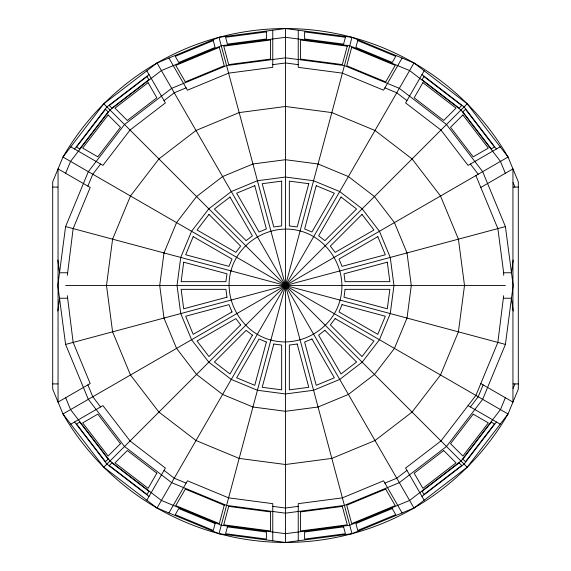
<?xml version="1.0" encoding="UTF-8"?>
<svg xmlns="http://www.w3.org/2000/svg" width="571" height="571" viewBox="0 0 571 571"><rect width="100%" height="100%" fill="white"/><g stroke="black" fill="none" stroke-linecap="round" stroke-linejoin="round"><path stroke-width="0.86" d="M67.335 295.692L73.145 342.4L90.197 383.555L58.056 402.105L58.056 168.895L90.197 187.445L73.145 228.6L67.335 275.308M480.803 187.445L512.944 168.895L512.944 402.105L480.803 383.555M65.594 226.573L57.835 285.5L65.594 344.427L88.334 399.329L124.514 446.486L171.671 482.666L226.573 505.406L285.5 513.165L344.427 505.406L399.329 482.666L446.486 446.486L482.666 399.329L505.406 344.427L513.165 285.5L505.406 226.573L482.666 171.671L446.486 124.514L399.329 88.334L344.427 65.594L285.5 57.835L226.573 65.594L171.671 88.334L124.514 124.514L88.334 171.671L65.594 226.573L505.406 344.427M57.835 310.974L59.512 298.24L67.335 298.24M503.665 295.692L497.855 342.4L475.893 395.425L440.955 440.955L405.617 468.07L424.167 500.203M513.165 260.026L511.488 272.76L503.665 272.76L497.855 228.6L475.893 175.575M219 533.692L352 37.308L285.5 28.55L219 37.308L157.025 62.974L103.808 103.808L62.974 157.025L52.696 181.835L52.696 389.165L62.974 413.975L103.808 467.192L157.025 508.026L219 533.692L285.5 542.45L352 533.692L413.975 508.026L467.192 467.192L508.026 413.975L518.304 389.165L518.304 181.835L508.026 157.025L467.192 103.808L413.975 62.974L352 37.308M65.644 173.27L70.554 161.4L110.003 110.003L161.4 70.554L221.262 45.766L285.5 37.308L349.738 45.766L409.6 70.554L460.997 110.003L500.446 161.4L505.356 173.27M87.87 186.11L92.787 174.241L100.61 164.048M483.13 384.89L478.212 396.759L470.39 406.952M505.356 397.73L500.446 409.6L460.997 460.997L409.6 500.446L349.738 525.234L285.5 533.692L221.262 525.234L161.4 500.446L110.003 460.997L70.554 409.6L65.644 397.73M513.108 388.387L514.963 383.912M146.833 500.203L165.383 468.07L130.045 440.955L102.93 405.617L70.797 424.167M402.105 58.056L383.555 90.197L342.4 73.145L298.24 67.335L298.24 30.227M157.025 508.026L413.975 62.974M168.895 512.944L187.445 480.803L228.6 497.855L272.76 503.665L272.76 540.773M424.167 70.797L405.617 102.93L440.955 130.045L468.07 165.383L500.203 146.833M74.587 149.024L106.905 106.905L149.024 74.587M496.413 421.976L464.095 464.095L421.976 496.413M103.808 467.192L467.192 103.808M164.048 100.61L174.241 92.787L186.11 87.87M406.952 470.39L396.759 478.212L384.89 483.13M65.594 344.427L505.406 226.573M272.76 64.651L285.5 62.974L298.24 64.651M298.24 506.349L285.5 508.026L272.76 506.349M52.696 187.088L57.835 187.088M513.165 187.088L518.304 187.088M67.335 272.76L59.512 272.76L57.835 260.026M65.658 285.5L505.342 285.5M503.665 298.24L511.488 298.24L513.165 310.974M52.696 383.912L57.835 383.912M513.165 383.912L518.304 383.912M384.89 87.87L396.759 92.787L406.952 100.61M186.11 483.13L174.241 478.212L164.048 470.39M70.797 146.833L102.93 165.383L130.045 130.045L165.383 102.93L146.833 70.797M468.07 405.617L500.203 424.167M421.976 74.587L464.095 106.905L496.413 149.024M149.024 496.413L106.905 464.095L74.587 421.976M103.808 103.808L467.192 467.192M470.39 164.048L478.212 174.241M100.61 406.952L92.787 396.759L87.87 384.89M168.895 58.056L187.445 90.197L228.6 73.145L272.76 67.335L272.76 30.227M157.025 62.974L413.975 508.026M402.105 512.944L383.555 480.803L342.4 497.855L298.24 503.665L298.24 540.773M513.108 182.613L514.963 187.088M219 37.308L352 533.692M503.665 272.76L503.665 275.308M285.5 28.55L285.5 542.45M112.594 239.17L106.491 285.5L112.594 331.83L130.474 375.004L158.924 412.076L195.996 440.527L239.17 458.406L285.5 464.508L331.83 458.406L375.004 440.527L412.076 412.076L440.527 375.004L458.406 331.83L464.508 285.5L458.406 239.17L440.527 195.996L412.076 158.924L375.004 130.474L331.83 112.594L285.5 106.491L239.17 112.594L195.996 130.474L158.924 158.924L130.474 195.996L112.594 239.17M163.991 252.946L159.709 285.5L163.991 318.054L176.56 348.396L196.552 374.448L222.604 394.44L252.946 407.009L285.5 411.291L318.054 407.009L348.396 394.44L374.448 374.448L394.44 348.396L407.009 318.054L411.291 285.5L407.009 252.946L394.44 222.604L374.448 196.552L348.396 176.56L318.054 163.991L285.5 159.709L252.946 163.991L222.604 176.56L196.552 196.552L176.56 222.604L163.991 252.946M180.736 257.428L177.039 285.5L180.736 313.572L191.57 339.731L208.808 362.192L231.269 379.43L257.428 390.264L285.5 393.961L313.572 390.264L339.731 379.43L362.192 362.192L379.43 339.731L390.264 313.572L393.961 285.5L390.264 257.428L379.43 231.269L362.192 208.808L339.731 191.57L313.572 180.736L285.5 177.039L257.428 180.736L231.269 191.57L208.808 208.808L191.57 231.269L180.736 257.428M183.698 262.21L181.143 281.653L225.938 281.653L226.972 273.802L183.698 262.21M230.948 270.882C222.947 300.032 241.64 332.408 270.882 340.052C300.032 348.053 332.408 329.36 340.052 300.118C348.053 270.968 329.36 238.592 300.118 230.948C270.968 222.947 238.592 241.64 230.948 270.882M345.062 289.347L344.027 297.198L387.302 308.79L389.857 289.347L345.062 289.347M215.11 523.586L213.276 530.423L175.247 514.671L178.787 508.547L215.11 523.586M345.419 37.279L343.585 44.117L304.607 38.985L304.607 31.905L345.419 37.279M266.364 342.036L254.773 385.311L236.651 377.802L259.056 339.01L266.364 342.036M308.79 183.698L297.198 226.972L289.347 225.938L289.347 181.143L308.79 183.698M224.246 505.221L219.314 523.65L175.775 505.613L185.311 489.097L224.246 505.221M347.254 46.165L342.315 64.587L300.532 59.084L300.532 40.013L347.254 46.165M228.685 506.413L223.746 524.835L270.468 530.987L270.468 511.916L228.685 506.413M351.686 47.35L346.754 65.779L385.689 81.903L395.225 65.387L351.686 47.35M273.802 344.027L262.21 387.302L281.653 389.857L281.653 345.062L273.802 344.027M316.227 185.689L304.636 228.964L311.944 231.99L334.349 193.198L316.227 185.689M227.415 526.883L225.581 533.721L266.393 539.095L266.393 532.015L227.415 526.883M357.724 40.577L355.89 47.414L392.213 62.453L395.753 56.329L357.724 40.577M193.198 236.651L185.689 254.773L228.964 266.364L231.99 259.056L193.198 236.651M342.036 304.636L339.01 311.944L377.802 334.349L385.311 316.227L342.036 304.636M156.832 473.195L148.103 488.319L114.964 462.888L127.304 450.54L156.832 473.195M148.895 491.281L147.054 494.465L109.297 465.486L111.895 462.888L148.895 491.281M252.389 335.156L229.985 373.955L214.425 362.014L246.108 330.338L252.389 335.156M341.015 197.045L318.611 235.844L324.892 240.662L356.575 208.986L341.015 197.045M423.946 76.535L422.105 79.719L459.105 108.112L461.703 105.514L423.946 76.535M422.897 82.681L414.168 97.805L443.696 120.46L456.036 108.112L422.897 82.681M105.514 109.297L76.535 147.054L79.719 148.895L108.112 111.895L105.514 109.297M108.112 114.964L82.681 148.103L97.805 156.832L120.46 127.304L108.112 114.964M208.986 214.425L197.045 229.985L235.844 252.389L240.662 246.108L208.986 214.425M335.156 318.611L330.338 324.892L362.014 356.575L373.955 341.015L335.156 318.611M473.195 414.168L450.54 443.696L462.888 456.036L488.319 422.897L473.195 414.168M491.281 422.105L462.888 459.105L465.486 461.703L494.465 423.946L491.281 422.105M120.46 443.696L108.112 456.036L82.681 422.897L97.805 414.168L120.46 443.696M240.662 324.892L208.986 356.575L197.045 341.015L235.844 318.611L240.662 324.892M108.112 459.105L105.514 461.703L76.535 423.946L79.719 422.105L108.112 459.105M465.486 109.297L462.888 111.895L491.281 148.895L494.465 147.054L465.486 109.297M362.014 214.425L330.338 246.108L335.156 252.389L373.955 229.985L362.014 214.425M462.888 114.964L450.54 127.304L473.195 156.832L488.319 148.103L462.888 114.964M147.054 76.535L109.297 105.514L111.895 108.112L148.895 79.719L147.054 76.535M148.103 82.681L114.964 108.112L127.304 120.46L156.832 97.805L148.103 82.681M229.985 197.045L214.425 208.986L246.108 240.662L252.389 235.844L229.985 197.045M324.892 330.338L318.611 335.156L341.015 373.955L356.575 362.014L324.892 330.338M443.696 450.54L414.168 473.195L422.897 488.319L456.036 462.888L443.696 450.54M459.105 462.888L422.105 491.281L423.946 494.465L461.703 465.486L459.105 462.888M231.99 311.944L193.198 334.349L185.689 316.227L228.964 304.636L231.99 311.944M508.026 157.025L62.974 413.975A256.95 256.95 0 0 0 508.026 413.975L62.974 157.025A256.95 256.95 0 0 1 508.026 157.025M377.802 236.651L339.01 259.056L342.036 266.364L385.311 254.773L377.802 236.651M213.276 40.577L175.247 56.329L178.787 62.453L215.11 47.414L213.276 40.577M219.314 47.35L175.775 65.387L185.311 81.903L224.246 65.779L219.314 47.35M254.773 185.689L236.651 193.198L259.056 231.99L266.364 228.964L254.773 185.689M311.944 339.01L304.636 342.036L316.227 385.311L334.349 377.802L311.944 339.01M385.689 489.097L346.754 505.221L351.686 523.65L395.225 505.613L385.689 489.097M392.213 508.547L355.89 523.586L357.724 530.423L395.753 514.671L392.213 508.547M226.972 297.198L183.698 308.79L181.143 289.347L225.938 289.347L226.972 297.198M387.302 262.21L344.027 273.802L345.062 281.653L389.857 281.653L387.302 262.21M266.393 31.905L225.581 37.279L227.415 44.117L266.393 38.985L266.393 31.905M270.468 40.013L223.746 46.165L228.685 64.587L270.468 59.084L270.468 40.013M281.653 181.143L262.21 183.698L273.802 226.972L281.653 225.938L281.653 181.143M297.198 344.027L289.347 345.062L289.347 389.857L308.79 387.302L297.198 344.027M342.315 506.413L300.532 511.916L300.532 530.987L347.254 524.835L342.315 506.413M343.585 526.883L304.607 532.015L304.607 539.095L345.419 533.721L343.585 526.883"/></g></svg>
